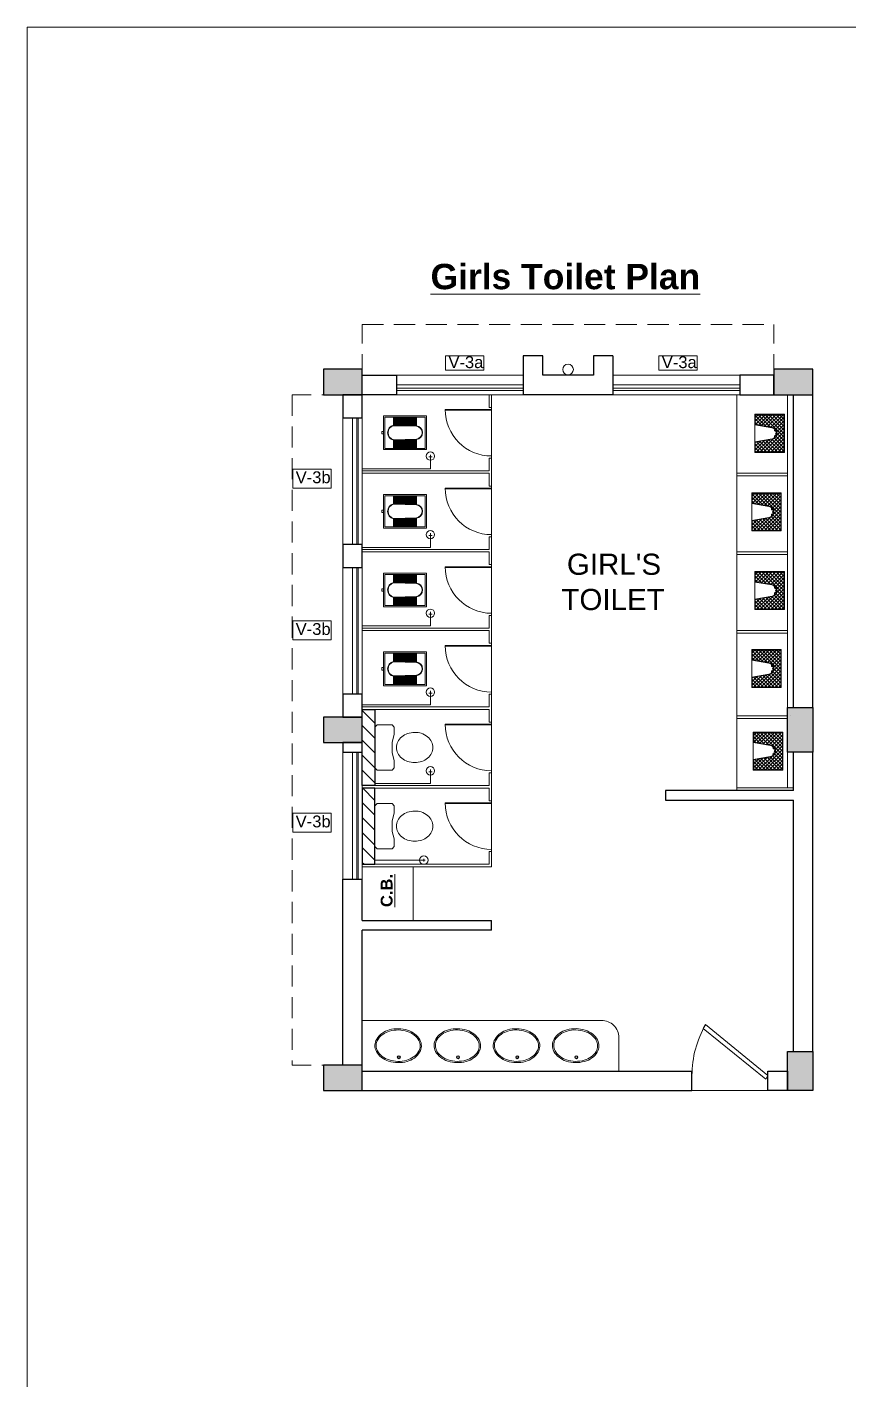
# Model space of a CAD drawing. Header units: millimetres. Extents: x 2733 to 5909, y 1038 to 2089.
# Drawn here: x 2732.6 to 2742.33, y 1054.86 to 1070.86 of the extents above; entities that cross this region are included whole.
import ezdxf

# ---------------------------------------------------------------- set-up
doc = ezdxf.new("R2010")
doc.units = ezdxf.units.MM
doc.linetypes.add('CENTER2', pattern=[1.125, 0.75, -0.125, 0.125, -0.125])
doc.linetypes.add('DASHED2', pattern=[0.375, 0.25, -0.125])
doc.layers.get('0').update_dxf_attribs({"lineweight": 20})
for name, color, linetype, lineweight in [('COL HATCH', 253, 'Continuous', 13), ('Column', 251, 'Continuous', 30), ('CUBICAL TOILET', 5, 'Continuous', 15), ('Door', 54, 'Continuous', 18), ('Fixture', 44, 'Continuous', 13), ('Furniture', 13, 'Continuous', 13), ('Hatch', 43, 'Continuous', 13), ('PROJ.', 30, 'DASHED2', 15), ('RD', 7, 'Continuous', 18), ('TEXT', 7, 'Continuous', 15), ('Tiles', 91, 'Continuous', 9), ('Ventilator', 200, 'Continuous', 18), ('Wall', 7, 'Continuous', 30), ('Window-Wall', 7, 'Continuous', 18)]:
    doc.layers.add(name, color=color, linetype=linetype, lineweight=lineweight)
doc.styles.add('DIM', font='arial.ttf', dxfattribs={"height": 0.5})
doc.styles.add('L120', font='arial.ttf', dxfattribs={"height": 0.6})
doc.styles.get("Standard").update_dxf_attribs({"font": 'arial.ttf', "height": 0.2})

# ---------------------------------------------------------------- blocks, each defined once
blk = doc.blocks.new('C3')
at = {"layer": 'COL HATCH'}
h = blk.add_hatch(color=256, dxfattribs=at)
h.dxf.hatch_style = 1
h.paths.add_polyline_path([(0.3, 0), (0, 0), (0, -0.53), (0.3, -0.53)])
at = {"layer": 'Column'}
for p, q in [((0, 0), (0, -0.53)), ((0.3, 0), (0, 0)), ((0.3, -0.53), (0.3, 0)), ((0, -0.53), (0.3, -0.53))]:
    blk.add_line(p, q, dxfattribs=at)
blk = doc.blocks.new('*X3')
at = {"color": 0}
for p, q in [((705, 323), (943, 561)), ((705, 365), (900, 561)), ((705, 408), (858, 561)), ((705, 450), (815, 561)), ((705, 493), (773, 561)), ((705, 535), (730, 561)), ((848, 383), (705, 526)), ((842, 346), (705, 483)), ((854, 419), (712, 561)), ((866, 449), (755, 561)), ((888, 469), (797, 561)), ((921, 479), (839, 561)), ((1145, 298), (882, 561)), ((899, 474), (985, 561)), ((1145, 340), (924, 561)), ((944, 477), (1027, 561)), ((1145, 383), (967, 561)), ((971, 462), (1070, 561)), ((990, 438), (1112, 561)), ((998, 404), (1145, 551)), ((1004, 368), (1145, 508)), ((1145, 425), (1009, 561)), ((1145, 467), (1051, 561)), ((1145, 510), (1094, 561)), ((1145, 552), (1136, 561)), ((835, 310), (705, 441)), ((705, 280), (858, 434)), ((829, 274), (705, 398)), ((705, 238), (847, 381)), ((823, 237), (705, 356)), ((730, 221), (839, 330)), ((1145, 255), (999, 401)), ((1137, 221), (1007, 350)), ((1011, 332), (1145, 466)), ((1017, 295), (1145, 423)), ((1023, 259), (1145, 381)), ((1029, 223), (1145, 339)), ((798, 221), (705, 314)), ((755, 221), (705, 271)), ((713, 221), (705, 229)), ((772, 221), (830, 279)), ((815, 221), (822, 228)), ((1095, 221), (1016, 299)), ((1052, 221), (1024, 248)), ((1069, 221), (1145, 296)), ((1112, 221), (1145, 254))]:
    blk.add_line(p, q, dxfattribs=at)
blk = doc.blocks.new('RSA CL7')
blk.add_lwpolyline([(8.86, 0), (-8.86, 0), (-8.86, -13.78), (-3.94, -13.78), (3.94, -13.78), (8.86, -13.78)], close=True)
blk.add_lwpolyline([(-4.1, -13.58), (-2.78, -5.72, -0.835943), (2.8, -5.76), (4.1, -13.58), (8.66, -13.58), (8.66, -0.2), (-8.66, -0.2), (-8.66, -13.58)], format="xyb", close=True)
blk.add_lwpolyline([(-3.94, -13.78), (-2.59, -5.75, -0.835548), (2.61, -5.79), (3.94, -13.78)], format="xyb")
for centre, start, end in [((-1.41, -4.14), 207.2135, 40.95643), ((-0.03, -3.6), 185.89987, 355.82489), ((1.47, -4.14), 140.99617, 329.34676)]:
    blk.add_arc(centre, 0.493, start, end)
at = {"xscale": 0.0393714285714286, "yscale": 0.0393714285714286, "zscale": 0.0393714285714286}
blk.add_blockref('*X3', (-36.41, -22.27), dxfattribs=at)
blk = doc.blocks.new('CU')
at = {"layer": 'COL HATCH', "linetype": 'CENTER2'}
h = blk.add_hatch(color=256, dxfattribs=at)
h.dxf.hatch_style = 1
h.paths.add_polyline_path([(0, 0.035), (0, -0.265), (0.46, -0.265), (0.46, 0.035)])
at = {"layer": 'Column', "linetype": 'CENTER2'}
blk.add_lwpolyline([(0, 0.035), (0, -0.265), (0.46, -0.265), (0.46, 0.035), (0, 0.035)], dxfattribs=at)
blk = doc.blocks.new('nhf')
at = {"layer": 'Fixture'}
blk.add_circle((2408.419, -1429.855), 0.063, dxfattribs=at)
at = {"layer": 'Wall'}
for p, q in [((2407.889, -1429.557), (2408.949, -1429.557)), ((2407.889, -1430.017), (2407.889, -1429.557)), ((2408.949, -1430.017), (2408.949, -1429.557)), ((2408.119, -1430.017), (2408.119, -1429.787)), ((2408.119, -1429.787), (2408.719, -1429.787)), ((2408.719, -1429.787), (2408.719, -1430.017)), ((2407.889, -1430.017), (2408.119, -1430.017)), ((2408.719, -1430.017), (2408.949, -1430.017))]:
    blk.add_line(p, q, dxfattribs=at)
blk = doc.blocks.new('VENT 2')
at = {"layer": 'Ventilator', "ltscale": 0.02}
for p, q in [((0, 0.182), (1.5, 0.182)), ((0, 0.152), (1.5, 0.152))]:
    blk.add_line(p, q, dxfattribs=at)
at = {"layer": 'Window-Wall'}
for p, q in [((0, 0.23), (1.5, 0.23)), ((0, 0), (0, 0.23)), ((1.5, 0.23), (1.5, 0)), ((0, 0.115), (1.5, 0.115)), ((1.5, 0), (0, 0))]:
    blk.add_line(p, q, dxfattribs=at)
blk = doc.blocks.new('hbg')
at = {"layer": 'Door'}
for p, q in [((2819.633, 1058.459), (2819.633, 1058.279)), ((2819.633, 1058.279), (2818.733, 1058.279))]:
    blk.add_line(p, q, dxfattribs=at)
blk.add_lwpolyline([(2819.633, 1058.459), (2818.894, 1059.059), (2818.868, 1059.014), (2819.607, 1058.414)], close=True, dxfattribs=at)
blk.add_arc((2819.933, 1058.459), 1.199, 150, 180, dxfattribs=at)
blk = doc.blocks.new('RSA BASIN 2')
for points in [[(10.67, -8.12, 0.12976), (9.97, -5.22, 0.106426), (7.61, -2.47, 0.084431), (4.27, -0.72, 0.073534), (0, 0, 0.073534), (-4.29, -0.55, 0.084431), (-7.7, -2.16, 0.106426), (-10.17, -4.82, 0.12976), (-10.98, -7.69, 0.12976), (-10.28, -10.59, 0.106426), (-7.92, -13.34, 0.084431), (-4.58, -15.09, 0.073534), (-0.31, -15.81, 0.073534), (3.98, -15.26, 0.084431), (7.39, -13.64, 0.106426), (9.85, -10.99, 0.12976)], [(10.08, -7.9, 0.119977), (9.45, -5.5, 0.106426), (7.25, -2.94, 0.084431), (4.08, -1.28, 0.073534), (-0.01, -0.59, 0.073534), (-4.13, -1.12, 0.084431), (-7.36, -2.65, 0.106426), (-9.66, -5.12, 0.12976), (-10.39, -7.7, 0.009633), (-10.39, -7.9, 0.119977), (-9.76, -10.31, 0.106426), (-7.57, -12.87, 0.084431), (-4.4, -14.53, 0.073534), (-0.3, -15.22, 0.073534), (3.82, -14.69, 0.084431), (7.05, -13.16, 0.106426), (9.35, -10.69, 0.12976), (10.08, -8.11, 0.009633)]]:
    blk.add_lwpolyline(points, format="xyb", close=True)
for radius in [0.7, 0.479]:
    blk.add_circle((-0.47, -2.53), radius)
blk = doc.blocks.new('VENTILATOR')
at = {"layer": 'Ventilator', "ltscale": 0.02}
for p, q in [((-0.18, -1.5), (-0.18, 0)), ((-0.165, 0), (-0.165, -1.5))]:
    blk.add_line(p, q, dxfattribs=at)
at = {"layer": 'Window-Wall'}
for p, q in [((-0.23, 0), (0, 0)), ((-0.23, -1.5), (-0.23, 0)), ((-0.115, 0), (-0.115, -1.5)), ((0, 0), (0, -1.5)), ((-0.23, -1.5), (0, -1.5))]:
    blk.add_line(p, q, dxfattribs=at)
blk = doc.blocks.new('bf')
at = {"layer": 'Door', "lineweight": 15}
for p, q in [((2794.931, 1059.43), (2794.931, 1060.03)), ((2794.381, 1059.463), (2794.931, 1059.463)), ((2794.381, 1059.455), (2794.931, 1059.455))]:
    blk.add_line(p, q, dxfattribs=at)
blk.add_ellipse((2794.931, 1059.455), major_axis=(-0.389, 0.389), ratio=1, start_param=-0.785398, end_param=0.784775, dxfattribs=at)
blk = doc.blocks.new('RSA CL6')
for p, q in [((5.51, 3.48), (5.51, 7.28)), ((5.91, 3.47), (5.91, 7.28)), ((6.3, 3.46), (6.3, 7.28)), ((6.69, 3.45), (6.69, 7.28)), ((7.09, 3.44), (7.09, 7.28)), ((7.48, 3.43), (7.48, 7.28)), ((7.87, 3.42), (7.87, 7.28)), ((8.27, 3.41), (8.27, 7.28)), ((8.66, 3.4), (8.66, 7.28)), ((9.06, 3.39), (9.06, 7.28)), ((9.45, 3.38), (9.45, 7.28)), ((9.84, 3.37), (9.84, 7.28)), ((10.24, 3.36), (10.24, 7.28)), ((10.63, 3.35), (10.63, 7.28)), ((11.02, 3.34), (11.02, 7.28)), ((11.42, 3.33), (11.42, 7.28)), ((11.81, 3.32), (11.81, 7.28)), ((12.2, 3.31), (12.2, 7.28)), ((12.6, 3.31), (12.6, 7.28)), ((12.99, 3.3), (12.99, 7.28)), ((13.39, 3.29), (13.39, 7.28)), ((13.78, 3.28), (13.78, 7.28)), ((14.17, 3.27), (14.17, 7.28)), ((14.57, 3.26), (14.57, 7.28)), ((14.96, 3.25), (14.96, 7.28)), ((15.35, 3.24), (15.35, 7.28)), ((15.75, 3.23), (15.75, 7.28)), ((16.14, 3.22), (16.14, 7.28)), ((16.14, 7.28), (16.14, 3.22)), ((5.51, -7.28), (5.51, -3.47)), ((5.91, -7.28), (5.91, -3.45)), ((6.3, -7.28), (6.3, -3.44)), ((6.69, -7.28), (6.69, -3.43)), ((7.09, -7.28), (7.09, -3.42)), ((7.48, -7.28), (7.48, -3.41)), ((7.87, -7.28), (7.87, -3.4)), ((8.27, -7.28), (8.27, -3.39)), ((8.66, -7.28), (8.66, -3.38)), ((9.06, -7.28), (9.06, -3.37)), ((9.45, -7.28), (9.45, -3.36)), ((9.84, -7.28), (9.84, -3.34)), ((10.24, -7.28), (10.24, -3.33)), ((10.63, -7.28), (10.63, -3.32)), ((11.02, -7.28), (11.02, -3.31)), ((11.42, -7.28), (11.42, -3.3)), ((11.81, -7.28), (11.81, -3.29)), ((12.2, -7.28), (12.2, -3.28)), ((12.6, -7.28), (12.6, -3.27)), ((12.99, -7.28), (12.99, -3.26)), ((13.39, -7.28), (13.39, -3.24)), ((13.78, -7.28), (13.78, -3.23)), ((14.17, -7.28), (14.17, -3.22)), ((14.57, -7.28), (14.57, -3.21)), ((14.96, -7.28), (14.96, -3.2)), ((15.35, -7.28), (15.35, -3.19)), ((15.75, -7.28), (15.75, -3.18)), ((16.14, -3.17), (16.14, -7.28)), ((16.14, -7.28), (16.14, -3.17))]:
    blk.add_line(p, q)
for points in [[(0.79, 7.87), (20.87, 7.87), (20.87, -7.87), (0.79, -7.87)], [(1.38, 7.28), (20.28, 7.28), (20.28, -7.28), (1.38, -7.28)]]:
    blk.add_lwpolyline(points, close=True)
blk.add_lwpolyline([(0.79, -0.59), (0, -0.59), (0, 0.59), (0.79, 0.59)])
for points in [[(5.51, 3.48), (16.14, 3.22, -0.899983), (16.14, -3.17), (5.54, -3.47, -0.799392)], [(5.53, 3.28), (16.13, 3.02, -0.897689), (16.12, -2.97), (5.56, -3.27, -0.793494), (5.53, 3.28)]]:
    blk.add_lwpolyline(points, format="xyb", close=True)
blk = doc.blocks.new('tg')
at = {"layer": 'RD', "linetype": 'Continuous', "ltscale": 0.2}
blk.add_lwpolyline([(2440.174, -1429.328), (2439.722, -1429.328), (2439.722, -1429.159), (2440.174, -1429.159)], close=True, dxfattribs=at)
at = {"layer": 'RD', "linetype": 'Continuous', "ltscale": 0.2, "insert": (2439.756, -1429.165), "char_height": 0.14, "attachment_point": 1}
blk.add_mtext_dynamic_manual_height_columns('V-3a', width=0.06654, gutter_width=1.766, heights=[0], dxfattribs=at)
blk = doc.blocks.new('ujtg')
at = {"layer": 'CUBICAL TOILET'}
for p, q in [((2749.159, 1059.66), (2749.159, 1059.33)), ((2749.159, 1059.66), (2749.189, 1059.66)), ((2749.189, 1059.66), (2749.189, 1059.51)), ((2749.189, 1059.51), (2750.689, 1059.51)), ((2749.189, 1059.48), (2750.689, 1059.48)), ((2749.189, 1059.33), (2749.189, 1059.48)), ((2749.159, 1059.33), (2749.189, 1059.33))]:
    blk.add_line(p, q, dxfattribs=at)
blk = doc.blocks.new('ENGLISH SHEET')
at = {"layer": 'Fixture'}
for p, q in [((4663.798, 251.204), (4663.773, 251.179)), ((4663.773, 251.179), (4663.773, 250.696)), ((4663.976, 251.204), (4663.798, 251.204)), ((4664.002, 251.179), (4663.976, 251.204)), ((4663.976, 251.001), (4664.002, 251.09)), ((4664.002, 251.09), (4664.002, 251.179)), ((4663.976, 250.874), (4663.976, 251.001)), ((4663.976, 251.001), (4663.976, 250.874)), ((4664.002, 250.785), (4663.976, 250.874)), ((4664.002, 250.696), (4664.002, 250.785)), ((4663.773, 250.696), (4663.798, 250.67)), ((4663.798, 250.67), (4663.976, 250.67)), ((4663.976, 250.67), (4664.002, 250.696))]:
    blk.add_line(p, q, dxfattribs=at)
blk.add_lwpolyline([(4664.459, 250.937, 0.117036), (4664.443, 251.003, 0.104338), (4664.396, 251.063, 0.09029), (4664.321, 251.105, 0.09898), (4664.243, 251.115, 0.08237), (4664.159, 251.101, 0.09029), (4664.09, 251.063, 0.104338), (4664.043, 251.003, 0.117036), (4664.027, 250.937, 0.117036), (4664.043, 250.871, 0.104338), (4664.09, 250.811, 0.09029), (4664.159, 250.773, 0.08237), (4664.243, 250.759, 0.08237), (4664.327, 250.773, 0.09029), (4664.396, 250.811, 0.104338), (4664.443, 250.871, 0.117036)], format="xyb", close=True, dxfattribs=at)
blk = doc.blocks.new('tr')
at = {"layer": 'RD', "linetype": 'Continuous', "ltscale": 0.2}
blk.add_lwpolyline([(2442.717, -1429.363), (2442.265, -1429.363), (2442.265, -1429.139), (2442.717, -1429.139)], close=True, dxfattribs=at)
at = {"layer": 'RD', "linetype": 'Continuous', "ltscale": 0.2, "insert": (2442.299, -1429.165), "char_height": 0.14, "attachment_point": 1}
blk.add_mtext_dynamic_manual_height_columns('V-3b', width=0.06654, gutter_width=1.766, heights=[0], dxfattribs=at)

msp = doc.modelspace()

# ---------------------------------------------------------------- hatches: boundary and pattern name
at = {"layer": 'Hatch', "ltscale": 0.05}
h = msp.add_hatch(dxfattribs=at)
h.set_pattern_fill('ANSI31', color=256, angle=630, style=0)
h.set_pattern_definition([(315, (3502.61588, 6612.78207), (0.0883883476, 0.0883883476), [])])
h.paths.add_polyline_path([(2736.7183, 1061.8866), (2736.7183, 1062.7866), (2736.5682, 1062.7866), (2736.5683, 1061.8866)])
h = msp.add_hatch(dxfattribs=at)
h.set_pattern_fill('ANSI31', color=256, angle=630, style=0)
h.set_pattern_definition([(315, (3502.61588, 6612.75207), (0.0883883476, 0.0883883476), [])])
h.paths.add_polyline_path([(2736.7183, 1061.8566), (2736.7183, 1060.9566), (2736.5682, 1060.9566), (2736.5683, 1061.8566)])

# ---------------------------------------------------------------- linework, layer by layer
msp.add_line((2740.4682, 1058.4593), (2740.4682, 1058.2794))
at = {"lineweight": 15}
msp.add_lwpolyline([(2732.6018, 1070.8574), (2826.5916, 1070.8574), (2826.5916, 1038.2298), (2732.6018, 1038.2298)], close=True, dxfattribs=at)
at = {"layer": 'CUBICAL TOILET'}
for p, q in [((2738.0682, 1066.3594), (2738.0683, 1066.5096)), ((2738.0982, 1066.3594), (2738.0983, 1066.5096)), ((2738.0983, 1066.3594), (2738.0683, 1066.3594)), ((2738.0682, 1061.1068), (2738.0682, 1060.9566)), ((2738.0982, 1061.1068), (2738.0682, 1061.1068)), ((2738.0982, 1060.9266), (2738.0982, 1061.1068)), ((2738.0682, 1060.9566), (2736.5682, 1060.9566)), ((2738.0982, 1060.9266), (2736.5682, 1060.9266))]:
    msp.add_line(p, q, dxfattribs=at)
at = {"layer": 'Fixture'}
for p, q in [((2740.9982, 1066.5096), (2740.9982, 1061.8294)), ((2741.5982, 1066.5094), (2741.5982, 1062.8096)), ((2740.9971, 1065.5794), (2741.5971, 1065.5794)), ((2740.9971, 1065.5494), (2741.5971, 1065.5494)), ((2740.9982, 1064.6494), (2741.5982, 1064.6494)), ((2740.9982, 1064.6194), (2741.5982, 1064.6194)), ((2740.9978, 1063.7194), (2741.5978, 1063.7194)), ((2740.9978, 1063.6894), (2741.5978, 1063.6894)), ((2740.9979, 1062.7096), (2741.5971, 1062.7096)), ((2740.9979, 1062.6796), (2741.5982, 1062.6796)), ((2741.6333, 1062.7096), (2741.634, 1062.7096)), ((2741.5982, 1062.2796), (2741.5982, 1061.8594)), ((2740.9978, 1061.8594), (2741.6682, 1061.8594)), ((2741.0343, 1061.8294), (2741.6682, 1061.8294)), ((2737.296, 1061.021), (2737.296, 1060.9881)), ((2736.7183, 1061.0051), (2737.296, 1061.0051)), ((2737.3117, 1061.0051), (2737.2619, 1061.0051)), ((2739.399, 1059.107), (2736.5682, 1059.107)), ((2739.6029, 1058.9072), (2739.6029, 1058.5045))]:
    msp.add_line(p, q, dxfattribs=at)
at = {"layer": 'Fixture', "ltscale": 0.05}
for p, q in [((2737.3558, 1065.7728), (2737.3961, 1065.7728)), ((2737.3735, 1065.7997), (2737.3736, 1065.6339)), ((2737.3736, 1065.6339), (2736.5683, 1065.6339)), ((2737.3735, 1064.8697), (2737.3736, 1064.7039)), ((2737.3736, 1064.7039), (2736.5682, 1064.7039)), ((2737.3558, 1064.8428), (2737.3961, 1064.8428)), ((2737.3558, 1063.9128), (2737.3961, 1063.9128)), ((2737.3734, 1063.9397), (2737.3735, 1063.7739)), ((2737.3735, 1063.7739), (2736.5682, 1063.7739)), ((2737.3558, 1062.9798), (2737.3961, 1062.9798)), ((2737.3735, 1063.0067), (2737.3736, 1062.8409)), ((2737.3736, 1062.8409), (2736.5682, 1062.8409)), ((2737.3558, 1062.0498), (2737.3961, 1062.0498)), ((2737.3735, 1062.0767), (2737.3736, 1061.9109)), ((2737.3736, 1061.9109), (2736.7183, 1061.9109))]:
    msp.add_line(p, q, dxfattribs=at)
for centre in [(2737.3735, 1065.7839), (2737.3735, 1064.8539), (2737.3734, 1063.9239), (2737.3735, 1062.9909), (2737.3735, 1062.0609)]:
    msp.add_circle(centre, 0.05, dxfattribs=at)
at = {"layer": 'Fixture'}
msp.add_circle((2737.296, 1061.0051), 0.05, dxfattribs=at)
msp.add_arc((2739.4029, 1058.907), 0.2, 0.03713, 91.10787, dxfattribs=at)
at = {"layer": 'Furniture'}
msp.add_lwpolyline([(2737.1683, 1060.9266), (2737.1682, 1060.2896), (2736.5683, 1060.2896), (2736.5683, 1060.6798), (2736.5683, 1060.6798), (2736.5682, 1060.9266), (2737.1681, 1060.9266)], dxfattribs=at)
at = {"layer": 'PROJ.', "lineweight": 15}
for p, q in [((2736.5683, 1066.7396), (2736.5683, 1067.3396)), ((2736.5683, 1067.3396), (2741.4382, 1067.3396)), ((2741.4382, 1066.7396), (2741.4382, 1067.3396)), ((2736.3383, 1066.5096), (2735.7383, 1066.5096)), ((2735.7383, 1066.5096), (2735.7383, 1058.5796)), ((2736.3383, 1058.5796), (2735.7383, 1058.5796))]:
    msp.add_line(p, q, dxfattribs=at)
at = {"layer": 'Wall'}
for p, q in [((2741.6682, 1062.8096), (2741.6682, 1066.5096)), ((2741.8982, 1062.8002), (2741.8982, 1066.5096)), ((2741.6682, 1061.8294), (2741.6682, 1062.2796)), ((2741.8982, 1058.7396), (2741.8982, 1062.2796)), ((2741.6682, 1058.7396), (2741.6682, 1061.7144)), ((2736.3383, 1058.5796), (2736.3383, 1060.7796)), ((2736.3383, 1060.7796), (2736.5683, 1060.7796)), ((2736.5683, 1060.2896), (2736.5683, 1060.7796)), ((2736.5683, 1060.2896), (2738.0985, 1060.2896)), ((2738.0984, 1060.1746), (2736.568, 1060.1746)), ((2736.5683, 1058.5796), (2736.5683, 1060.1746)), ((2736.5683, 1058.5096), (2740.4682, 1058.5094)), ((2740.4682, 1058.2794), (2740.4682, 1058.5094)), ((2736.5683, 1058.2796), (2740.4682, 1058.2794))]:
    msp.add_line(p, q, dxfattribs=at)
at = {"layer": 'Wall', "linetype": 'CENTER2'}
msp.add_line((2738.0984, 1060.1746), (2738.0985, 1060.2896), dxfattribs=at)
at = {"layer": 'Wall', "ltscale": 0.2}
for points in [[(2736.5683, 1066.7396), (2736.9732, 1066.7396), (2736.9732, 1066.5096), (2736.5683, 1066.5096)], [(2741.4382, 1066.7396), (2741.0332, 1066.7396), (2741.0332, 1066.5096), (2741.4382, 1066.5096)]]:
    msp.add_lwpolyline(points, close=True, dxfattribs=at)
at = {"layer": 'Wall'}
for points in [[(2736.3383, 1066.2376), (2736.5683, 1066.2376), (2736.5683, 1066.5096), (2736.3383, 1066.5096)], [(2736.3383, 1064.4666), (2736.5683, 1064.4666), (2736.5683, 1064.7376), (2736.3383, 1064.7376)], [(2736.3383, 1062.6946), (2736.5683, 1062.6946), (2736.5683, 1062.9666), (2736.3383, 1062.9666)], [(2736.7183, 1061.8866), (2736.5683, 1061.8866), (2736.5682, 1062.7866), (2736.7182, 1062.7866)], [(2736.7183, 1061.8566), (2736.5683, 1061.8566), (2736.5682, 1060.9566), (2736.7182, 1060.9566)]]:
    msp.add_lwpolyline(points, close=True, dxfattribs=at)
for points in [[(2736.3383, 1062.2796), (2736.5683, 1062.2796), (2736.5683, 1062.3946), (2736.3383, 1062.3946), (2736.3383, 1062.2796)], [(2741.6682, 1061.8294), (2740.1566, 1061.8294), (2740.1566, 1061.7144), (2741.6682, 1061.7144)], [(2741.5982, 1058.2796), (2741.3682, 1058.2796), (2741.3682, 1058.5096), (2741.5982, 1058.5096), (2741.5982, 1058.2796)]]:
    msp.add_lwpolyline(points, dxfattribs=at)
at = {"layer": 'Wall', "linetype": 'CENTER2'}
msp.add_lwpolyline([(2736.1083, 1058.2796), (2736.1083, 1058.2796)], dxfattribs=at)

# ---------------------------------------------------------------- block references
at = {"linetype": 'Continuous', "rotation": 180}
msp.add_blockref('nhf', (5147.4218, -363.0474), dxfattribs=at)
at = {"layer": 'Column', "linetype": 'CENTER2', "rotation": 180}
for p in [(2736.5683, 1066.5446), (2741.8982, 1066.5446), (2736.5683, 1062.4296), (2736.5683, 1058.3146)]:
    msp.add_blockref('CU', p, dxfattribs=at)
at = {"layer": 'Column', "color": 5, "xscale": -1, "rotation": 180}
msp.add_blockref('C3', (2741.5982, 1062.2796), dxfattribs=at)
at = {"layer": 'Column', "linetype": 'CENTER2', "xscale": -1, "rotation": 90}
msp.add_blockref('CU', (2741.6332, 1058.7396), dxfattribs=at)
at = {"layer": 'Door', "lineweight": 15, "xscale": -1, "rotation": 180}
for p in [(-56.8329, 2125.7895), (-56.8329, 2124.8595), (-56.8329, 2123.9295), (-56.8329, 2122.9965), (-56.8329, 2122.0665), (-56.8329, 2121.1365)]:
    msp.add_blockref('bf', p, dxfattribs=at)
at = {"layer": 'Door', "lineweight": 15}
msp.add_blockref('hbg', (-78.265, 0), dxfattribs=at)
at = {"layer": 'Fixture', "extrusion": (0, 0, -1)}
for name, p, xscale, yscale, zscale, rotation in [('RSA CL6', (-2736.7983, 1066.0596), -0.0253999999957415, 0.0253999999957415, -0.0253999999957415, 359.9970129360004), ('RSA CL6', (-2736.7982, 1065.1296), -0.0253999999957415, 0.0253999999957415, -0.0253999999957415, 359.9970129360004), ('RSA CL6', (-2736.7982, 1064.1996), -0.0253999999957415, 0.0253999999957415, -0.0253999999957415, 359.9970129360004), ('RSA CL6', (-2736.7982, 1063.2666), -0.0253999999957415, 0.0253999999957415, -0.0253999999957415, 359.9970129360004), ('RSA BASIN 2', (-2736.9886, 1058.6093), -0.02539999999589782, 0.02539999999589782, -0.02539999999589782, 180), ('RSA BASIN 2', (-2737.6887, 1058.6095), -0.02539999999589782, 0.02539999999589782, -0.02539999999589782, 180), ('RSA BASIN 2', (-2738.3888, 1058.6095), -0.02539999999589782, 0.02539999999589782, -0.02539999999589782, 180), ('RSA BASIN 2', (-2739.089, 1058.6097), -0.02539999999589782, 0.02539999999589782, -0.02539999999589782, 180)]:
    msp.add_blockref(name, p, dxfattribs=dict(at, xscale=xscale, yscale=yscale, zscale=zscale, rotation=rotation))
at = {"layer": 'Fixture', "xscale": -0.02539999999487463, "yscale": 0.02539999999487463, "zscale": 0.0253999999948724, "rotation": 270}
for p in [(2741.5618, 1066.0523), (2741.5257, 1065.1223), (2741.5618, 1064.1923), (2741.5257, 1063.2694), (2741.5441, 1062.2943)]:
    msp.add_blockref('RSA CL7', p, dxfattribs=at)
at = {"layer": 'Fixture', "rotation": 359.9970129361765}
for p in [(-1927.0679, 811.6426), (-1927.0679, 810.7126)]:
    msp.add_blockref('ENGLISH SHEET', p, dxfattribs=at)
at = {"layer": 'RD', "linetype": 'Continuous'}
for name, p in [('tg', (297.8315, 2496.1287)), ('tg', (300.3558, 2496.1287)), ('tr', (293.4814, 2494.7678)), ('tr', (293.4814, 2492.9732)), ('tr', (293.4814, 2490.6971))]:
    msp.add_blockref(name, p, dxfattribs=at)
at = {"layer": 'Tiles', "lineweight": 15, "rotation": 180}
for p in [(5487.2569, 2125.0893), (5487.2569, 2124.1593), (5487.2568, 2123.2293), (5487.2569, 2122.2963), (5487.2569, 2121.3663)]:
    msp.add_blockref('ujtg', p, dxfattribs=at)
at = {"layer": 'Wall', "extrusion": (0, 0, -1), "xscale": -1, "zscale": -1, "rotation": 180}
msp.add_blockref('VENT 2', (-2738.4732, 1066.7396), dxfattribs=at)
at = {"layer": 'Wall', "extrusion": (0, 0, -1), "zscale": -1, "rotation": 180}
msp.add_blockref('VENT 2', (-2739.5332, 1066.7396), dxfattribs=at)
at = {"layer": 'Wall', "rotation": 180}
for p in [(2736.3383, 1064.7376), (2736.3383, 1060.7796)]:
    msp.add_blockref('VENTILATOR', p, dxfattribs=at)
at = {"layer": 'Wall', "xscale": -1}
msp.add_blockref('VENTILATOR', (2736.3383, 1064.4666), dxfattribs=at)

# ---------------------------------------------------------------- texts
at = {"layer": 'TEXT', "ltscale": 0.05, "insert": (2737.3757, 1068.0567), "char_height": 0.3, "width": 6.11845, "attachment_point": 1, "rotation": 0, "style": 'DIM'}
msp.add_mtext('{\\fArial|b1|i0|c0|p34;\\LGirls Toilet Plan}', dxfattribs=at)
at = {"layer": 'TEXT', "lineweight": 30, "insert": (2737.2399, 1064.629), "char_height": 0.25, "width": 4.575953, "attachment_point": 1, "style": 'L120'}
msp.add_mtext("\\pi1.749;GIRL'S \\P\\pi1.6843;TOILET\\P\\pi2.2395; ", dxfattribs=at)
at = {"layer": 'TEXT', "insert": (2736.786, 1060.4493), "char_height": 0.14, "width": 4.322064, "attachment_point": 1, "rotation": 90, "style": 'L120'}
msp.add_mtext('{\\fArial|b1|i0|c0|p34;\\LC.B.}', dxfattribs=at)

doc.saveas('drawing.dxf')
